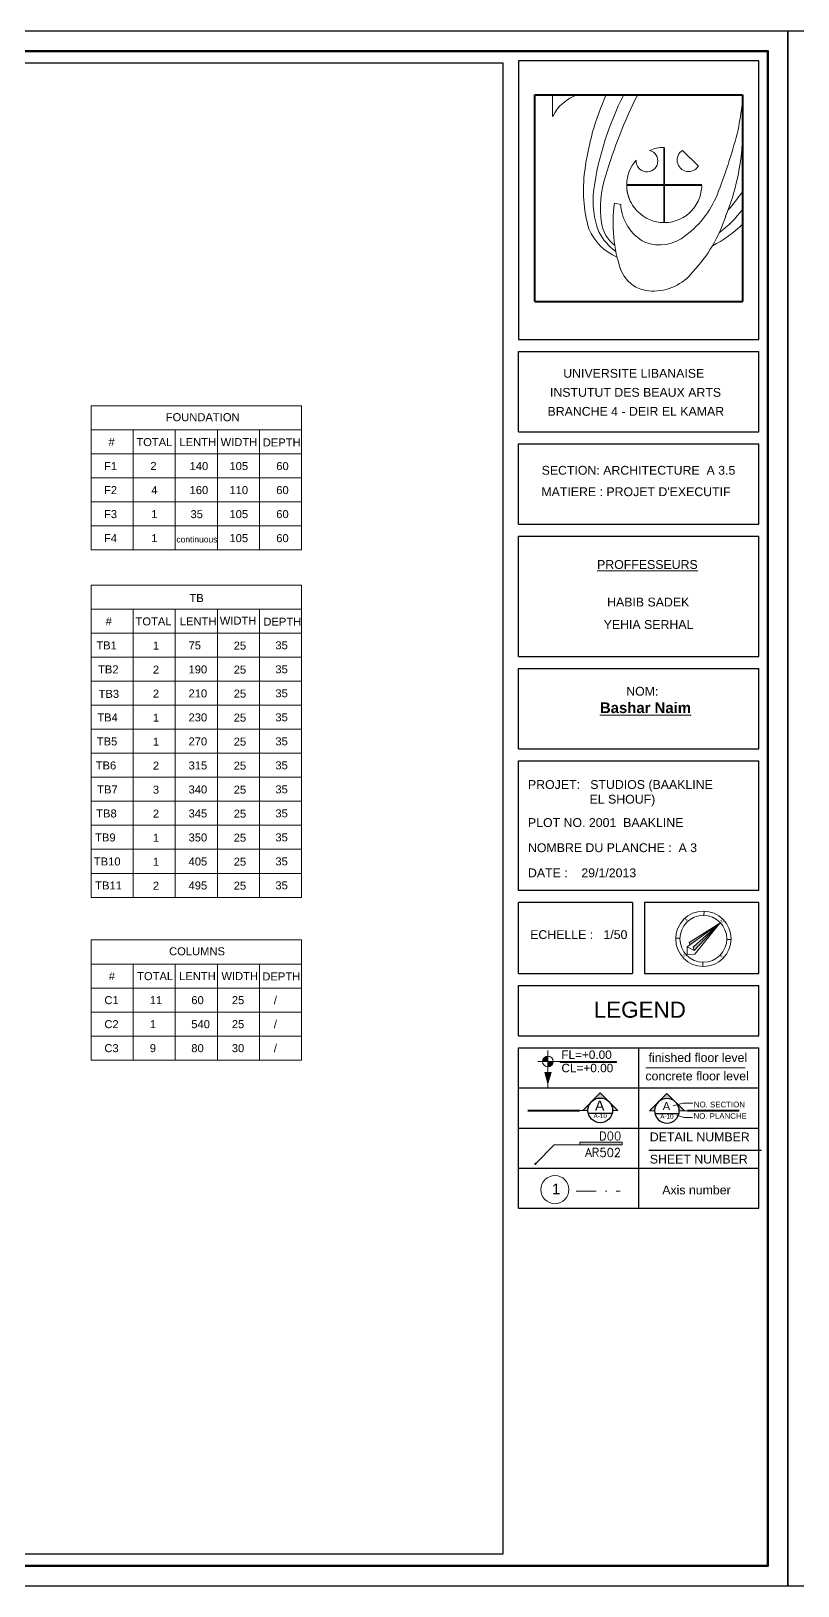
# Model space of a CAD drawing. Header units: inches. Extents: x -580639 to 179052, y 0 to 152898.
# Drawn here: x -434520 to -415388, y 113030 to 151788 of the extents above; entities that cross this region are included whole.
import ezdxf
from ezdxf.enums import TextEntityAlignment as Align

# ---------------------------------------------------------------- set-up
doc = ezdxf.new("R2010")
doc.units = ezdxf.units.IN
doc.header["$LTSCALE"] = 500
doc.header["$MEASUREMENT"] = 0
for name, pattern in [('ACAD_ISO02W100', [15, 12, -3]), ('CENTER', [2, 1.25, -0.25, 0.25, -0.25]), ('DASHDOTX2', [2, 1, -0.5, 0, -0.5])]:
    doc.linetypes.add(name, pattern=pattern)
for name, color, linetype, lineweight in [('1ATEXT', 3, 'Continuous', 20), ('A-0.15', 50, 'Continuous', 15), ('A-0.2', 61, 'Continuous', 20), ('A-0.25', 42, 'Continuous', 25), ('A-ANNO-TEXS', 211, 'Continuous', 18), ('A-wall', 52, 'Continuous', 35), ('ground floor', 8, 'Continuous', 20), ('WALL', 7, 'Continuous', 40), ('WIN', 3, 'Continuous', 18), ('WIND', 3, 'Continuous', 13)]:
    doc.layers.add(name, color=color, linetype=linetype, lineweight=lineweight)
for name, color, linetype in [('LEGEND', 4, 'Continuous'), ('SYD', 5, 'Continuous'), ('SYSEC', 6, 'Continuous'), ('SYSECTION', 1, 'Continuous')]:
    doc.layers.add(name, color=color, linetype=linetype)
doc.styles.add('100', font='arial.ttf', dxfattribs={"height": 200})
doc.styles.add('50', font='arial.ttf', dxfattribs={"height": 125})
doc.styles.add('CURENT', font='sanss___.ttf')
doc.styles.get("Standard").update_dxf_attribs({"font": 'arial.ttf'})
doc.styles.add('TXT', font='ROMANS.SHX')

# ---------------------------------------------------------------- blocks, each defined once
blk = doc.blocks.new('4')
at = {"layer": 'A-0.2', "color": 253}
for p, q in [((0, 7158), (612, 7158)), ((612, 7158), (612, 6408))]:
    blk.add_line(p, q, dxfattribs=at)
at = {"layer": 'A-0.2'}
for p, q in [((4464, 4046), (4464, 5334)), ((4491, 4046), (4491, 5334)), ((5661, 4688), (5114, 5233)), ((5387, 4961), (5661, 4688)), ((4464, 4046), (3176, 4046)), ((4464, 4019), (3176, 4019)), ((4464, 2731), (4464, 4019)), ((5779, 4046), (4491, 4046)), ((5779, 4019), (4491, 4019)), ((4491, 2731), (4491, 4019)), ((2753, 3402), (2970, 3354))]:
    blk.add_line(p, q, dxfattribs=at)
at = {"layer": 'A-0.2', "color": 253}
blk.add_arc((1928, 5765), 1462, 107.6478, 153.9617, dxfattribs=at)
at = {"layer": 'A-0.2'}
for centre, radius, start, end in [((10717, 3409), 9059, 155.5503, 172.9241), ((12494, 2369), 10566, 153.0442, 171.7936), ((18093, -216), 16295, 153.0933, 163.7577), ((-19263, 10603), 26713, 349.954, 351.9697), ((-10257, 10332), 17845, 338.6407, 345.7647), ((-676, 5940), 7870, 337.7327, 357.721), ((4478, 4033), 1301, 138.3886, 179.4066), ((3880, 4867), 376, 175.5012, 75.7118), ((4478, 4033), 1301, 90.5934, 112.8245), ((5322, 4895), 397, 121.6312, 328.5411), ((6429, 3847), 4751, 171.7946, 196.2417), ((5992, 3211), 3720, 162.3017, 187.6111), ((5120, 3503), 3106, 173.0781, 201.041), ((4478, 4033), 1301, 180.5934, 207.5693), ((4478, 4033), 1301, 187.504, 216.3107), ((3279, 4920), 3270, 306.3755, 340.5839), ((4478, 4033), 1301, 337.2924, 359.4066), ((-4402, 12360), 14410, 320.3139, 323.55), ((7684, 2710), 4979, 172.0035, 199.0054), ((4557, 3453), 1590, 183.5692, 241.7601), ((4478, 4033), 1301, 214.7035, 226.4906), ((4478, 4033), 1301, 318.0572, 325.6568), ((4478, 4033), 1301, 325.6568, 337.2924), ((3498, 2902), 1207, 188.7371, 232.5639), ((4478, 4033), 1301, 226.4906, 269.4066), ((4478, 4033), 1301, 270.5934, 318.0572), ((1776, 4501), 5072, 316.7269, 342.2893), ((4080, 5482), 3864, 306.5814, 323.5521), ((3569, 3233), 1845, 202.7914, 246.932), ((3907, 3300), 1917, 208.4281, 234.8085), ((4313, 3366), 1408, 248.8398, 309.9835), ((4368, 5496), 3987, 296.488, 315.0148), ((4044, 1512), 1149, 194.7464, 269.9305), ((4101, 2106), 1744, 268.0735, 321.6361)]:
    blk.add_arc(centre, radius, start, end, dxfattribs=at)
at = {"layer": 'WALL'}
for p, q in [((0, 7158), (7188, 7158)), ((0, 0), (0, 7158)), ((7188, 7158), (7188, 0)), ((0, 0), (7188, 0))]:
    blk.add_line(p, q, dxfattribs=at)
blk = doc.blocks.new('NORTH')
at = {"layer": 'WIN', "color": 1}
for p, q in [((494, 631), (0, 0)), ((0, 0), (661, -479)), ((494, 631), (4781, 459)), ((851, -154), (494, 631)), ((661, -479), (4781, 459)), ((851, -154), (4781, 459)), ((851, -154), (1006, 218)), ((887, 607), (973, 851)), ((973, 851), (4781, 459)), ((1006, 218), (4781, 459))]:
    blk.add_line(p, q, dxfattribs=at)
blk = doc.blocks.new('NORTHE')
at = {"color": 3}
for p, q in [((-1759, 1759), (-2077, 2077)), ((1759, 1759), (2077, 2077)), ((-1759, -1759), (-2077, -2077)), ((1759, -1759), (2077, -2077))]:
    blk.add_line(p, q, dxfattribs=at)
for radius in [2937, 2487]:
    blk.add_circle((0, 0), radius, dxfattribs=at)
for points in [[(-754, -1351), (-527, -1456), (0, 2402)], [(-121, -1378), (235, -1568), (0, 2402)]]:
    blk.add_solid(points, dxfattribs=at)
at = {"color": 3, "rotation": 84.51780902573543}
blk.add_blockref('NORTH', (0, -2400), dxfattribs=at)
at = {"color": 3}
for s, width, p, p2 in [('N', 1.784178, (-180, 2610), (180, 2610)), ('W', 1.365132, (-2894, 0), (-2534, 0)), ('E', 1.931772, (2517, 0), (2877, 0)), ('S', 1.931772, (-325, -2784), (35, -2784))]:
    blk.add_text(s, height=200, dxfattribs=dict(at, width=width)).set_placement(p, p2, align=Align.FIT)
blk = doc.blocks.new('NOR')
at = {"layer": 'WIN', "color": 3, "xscale": 0.000462, "yscale": 0.000462, "zscale": 0.000462, "rotation": 276.1356553146427}
blk.add_blockref('NORTHE', (-1.103, -0.119), dxfattribs=at)
blk = doc.blocks.new('SYSECFL')
at = {"layer": '1ATEXT'}
h = blk.add_hatch(color=256, dxfattribs=at)
h.paths.add_polyline_path([(7.6, 31.3), (0, 31.3), (0, 23.7, 0.414214)])
h.paths.add_polyline_path([(0, 38.9, 0.414214), (-7.6, 31.3), (0, 31.3)])
blk.add_hatch(color=256, dxfattribs=at).paths.add_polyline_path([(17.3, 31.3), (17.3, 29.7), (97.6, 29.7), (97.6, 31.3)])
h = blk.add_hatch(color=256, dxfattribs=at)
h.paths.add_polyline_path([(4.5, 15.9), (0, 15.9), (0, 0)])
h.paths.add_polyline_path([(0, 15.9), (-4.5, 15.9), (0, 0)])
for p, q in [((0, -6.3), (0, 46.8)), ((-14.1, 31.3), (97.6, 31.3)), ((0, 0), (-4.5, 15.9)), ((-4.5, 15.9), (4.5, 15.9)), ((0, 0), (4.5, 15.9))]:
    blk.add_line(p, q, dxfattribs=at)
blk.add_lwpolyline([(97.6, 31.3), (97.6, 29.7), (17.3, 29.7), (17.3, 31.3)], dxfattribs=at)
for start, end in [(0, 180), (180, 0)]:
    blk.add_arc((0, 31.3), 7.6, start, end, dxfattribs=at)
at = {"layer": '1ATEXT', "style": 'CURENT'}
for tag, p in [('FL=0.00', (19, 35)), ('CL=0.00', (19.3, 16))]:
    blk.add_attdef(tag, p, '', height=12, dxfattribs=at)
blk = doc.blocks.new('SYSECTION01')
at = {"layer": '1ATEXT'}
h = blk.add_hatch(color=256, dxfattribs=at)
edge = h.paths.add_edge_path()
edge.add_ellipse((-128.4, 0), major_axis=(0, -21.9), ratio=1, start_angle=89.9983, end_angle=269.9983)
edge.add_line((-150.3, 0), (-159.4, 0))
edge.add_line((-159.4, 0), (-128.4, 31))
edge.add_line((-128.4, 31), (-97.3, 0))
edge.add_line((-97.3, 0), (-106.5, 0))
for p, q in [((-159.4, 0), (-128.4, 31)), ((-97.3, 0), (-128.4, 31)), ((-150.3, 0), (-159.4, 0)), ((-91.7, 0), (-106.5, 0))]:
    blk.add_line(p, q, dxfattribs=at)
at = {"layer": '1ATEXT', "linetype": 'CENTER', "lineweight": 40}
blk.add_line((0, 0), (-91.7, 0), dxfattribs=at)
at = {"layer": '1ATEXT', "color": 4, "lineweight": 30}
blk.add_line((-149.7, -4.9), (-107, -4.9), dxfattribs=at)
at = {"layer": '1ATEXT', "color": 4, "lineweight": 30, "extrusion": (0, 0, -1)}
blk.add_ellipse((-128.4, 0), major_axis=(0, -21.9), ratio=1, start_param=-1.570767, end_param=4.712418, dxfattribs=at)
at = {"layer": '1ATEXT', "color": 4, "style": 'CURENT'}
for tag, height, p in [('A', 18, (-129.3, 8.4)), ('AR000', 8, (-128.4, -9.8))]:
    blk.add_attdef(tag, text='', height=height, dxfattribs=at).set_placement(p, align=Align.MIDDLE)
blk = doc.blocks.new('A$C148427A0')
at = {"layer": 'WIND', "color": 8}
for p, q in [((-100.4, 13.4), (-117.2, 9)), ((-82.2, 13.4), (-100.4, 13.4)), ((-97.5, -12), (-111, -7.7)), ((-82.9, -12), (-97.5, -12))]:
    blk.add_line(p, q, dxfattribs=at)
at = {"layer": 'WIND'}
for s, p in [('NO. SECTION', (-80.6, 6.2)), ('NO. PLANCHE', (-81.2, -14.1))]:
    blk.add_text(s, height=10, dxfattribs=at).set_placement(p)
blk = doc.blocks.new('SYSECTON011')
at = {"layer": '1ATEXT'}
h = blk.add_hatch(color=256, dxfattribs=at)
edge = h.paths.add_edge_path()
edge.add_ellipse((128.4, 0), major_axis=(0, -21.9), ratio=1, start_angle=90.0017, end_angle=270.0017)
edge.add_line((106.5, 0), (97.3, 0))
edge.add_line((97.3, 0), (128.4, 31))
edge.add_line((128.4, 31), (159.4, 0))
edge.add_line((159.4, 0), (150.3, 0))
for p, q in [((97.3, 0), (128.4, 31)), ((159.4, 0), (128.4, 31)), ((91.7, 0), (106.5, 0)), ((150.3, 0), (159.4, 0))]:
    blk.add_line(p, q, dxfattribs=at)
at = {"layer": '1ATEXT', "linetype": 'CENTER', "lineweight": 40}
blk.add_line((0, 0), (91.7, 0), dxfattribs=at)
at = {"layer": '1ATEXT', "color": 4, "lineweight": 30}
blk.add_line((107, -4.9), (149.7, -4.9), dxfattribs=at)
blk.add_ellipse((128.4, 0), major_axis=(0, -21.9), ratio=1, start_param=-1.570767, end_param=4.712418, dxfattribs=at)
at = {"layer": '1ATEXT', "color": 4, "style": 'CURENT'}
for tag, height, p in [('A', 18, (127.4, 8.4)), ('AR000', 8, (128.3, -9.8))]:
    blk.add_attdef(tag, text='', height=height, dxfattribs=at).set_placement(p, align=Align.MIDDLE)
blk = doc.blocks.new('SYD')
at = {"layer": 'WIND'}
blk.add_hatch(color=256, dxfattribs=at).paths.add_polyline_path([(123, 26.8), (123, 30.8), (62.9, 30.8), (62.9, 26.8)])
for p, q in [((0, 0), (26.8, 26.8)), ((26.8, 26.8), (123, 26.8)), ((123, 30.8), (62.9, 30.8)), ((62.9, 30.8), (62.9, 26.8)), ((123, 26.8), (123, 30.8))]:
    blk.add_line(p, q, dxfattribs=at)
at = {"layer": 'WIND', "const_width": 1.5}
blk.add_lwpolyline([(-0.8, 0, 1), (0.8, 0, 1)], format="xyb", close=True, dxfattribs=at)
at = {"layer": 'WIND', "style": 'TXT'}
for tag, p in [('D00', (121.9, 33.6)), ('AR00', (121.7, 10))]:
    blk.add_attdef(tag, text='', height=12, dxfattribs=at).set_placement(p, align=Align.RIGHT)

msp = doc.modelspace()

# ---------------------------------------------------------------- linework, layer by layer
for points in [[(-470638.494, 113030.352), (-415638.276, 113030.352), (-415638.276, 151788.469), (-470638.494, 151788.469)], [(-415638.276, 113030.352), (-360638.059, 113030.352), (-360638.059, 151788.469), (-415638.276, 151788.469)]]:
    msp.add_lwpolyline(points, close=True)
at = {"layer": 'A-0.15'}
for p, q in [((-433022.5, 142444.465), (-433022.5, 138853.465)), ((-427772.5, 142444.465), (-433022.5, 142444.465)), ((-427772.5, 142444.465), (-427772.5, 138853.465)), ((-427772.5, 141845.965), (-433022.5, 141845.965)), ((-431972.5, 141845.965), (-431972.5, 138853.465)), ((-430922.5, 141845.965), (-430922.5, 138853.465)), ((-429872.5, 141845.965), (-429872.5, 138853.465)), ((-428822.5, 141845.965), (-428822.5, 138853.465)), ((-427772.5, 141247.465), (-433022.5, 141247.465)), ((-427772.5, 140648.965), (-433022.5, 140648.965)), ((-427772.5, 140050.465), (-433022.5, 140050.465)), ((-427772.5, 139451.965), (-433022.5, 139451.965)), ((-427772.5, 139451.965), (-433022.5, 139451.965)), ((-427772.5, 138853.465), (-433022.5, 138853.465)), ((-427772.5, 138853.465), (-433022.5, 138853.465)), ((-427772.5, 137975.109), (-433024.347, 137975.109)), ((-433022.5, 137975.109), (-433022.5, 130194.609)), ((-427772.5, 137975.109), (-427772.5, 130194.609)), ((-427772.5, 137376.609), (-433022.5, 137376.609)), ((-431972.5, 137376.609), (-431972.5, 130194.609)), ((-430922.5, 137376.609), (-430922.5, 130194.609)), ((-429872.5, 137376.609), (-429872.5, 130194.609)), ((-428822.5, 137376.609), (-428822.5, 130194.609)), ((-427772.5, 136778.109), (-433022.5, 136778.109)), ((-427772.5, 136179.609), (-433022.5, 136179.609)), ((-427772.5, 135581.109), (-433022.5, 135581.109)), ((-427772.5, 134982.609), (-433022.5, 134982.609)), ((-427772.5, 134384.109), (-433022.5, 134384.109)), ((-427772.5, 133785.609), (-433022.5, 133785.609)), ((-427772.5, 133187.109), (-433022.5, 133187.109)), ((-427772.5, 132588.609), (-433022.5, 132588.609)), ((-427772.5, 131990.109), (-433022.5, 131990.109)), ((-427772.5, 131391.609), (-433022.5, 131391.609)), ((-427772.5, 130793.109), (-433022.5, 130793.109)), ((-427772.5, 130793.109), (-433022.5, 130793.109)), ((-427772.5, 130194.609), (-433022.5, 130194.609)), ((-433022.5, 129131.475), (-433022.5, 126138.975)), ((-427772.5, 129131.475), (-433022.5, 129131.475)), ((-427772.5, 129131.475), (-427772.5, 126138.975)), ((-427772.5, 128532.975), (-433022.5, 128532.975)), ((-431972.5, 128532.975), (-431972.5, 126138.975)), ((-430922.5, 128532.975), (-430922.5, 126138.975)), ((-429872.5, 128532.975), (-429872.5, 126138.975)), ((-428822.5, 128532.975), (-428822.5, 126138.975)), ((-427772.5, 127934.475), (-433022.5, 127934.475)), ((-427772.5, 127335.975), (-433022.5, 127335.975)), ((-427772.5, 126737.475), (-433022.5, 126737.475)), ((-427772.5, 126138.975), (-433022.5, 126138.975))]:
    msp.add_line(p, q, dxfattribs=at)
at = {"layer": 'A-0.25', "lineweight": 25}
for p, q in [((-422363.271, 144098.411), (-416363.271, 144098.411)), ((-422363.271, 141798.411), (-422363.271, 143798.411)), ((-422363.271, 143798.411), (-416363.271, 143798.411)), ((-422363.271, 141798.411), (-416363.271, 141798.411)), ((-422363.271, 139498.411), (-422363.271, 141498.411)), ((-422363.271, 141498.411), (-416363.271, 141498.411)), ((-422363.271, 139498.411), (-416363.271, 139498.411)), ((-422363.271, 136198.411), (-422363.271, 139198.411)), ((-422363.271, 139198.411), (-416363.271, 139198.411)), ((-422363.271, 136198.411), (-416363.271, 136198.411)), ((-422363.271, 133898.411), (-422363.271, 135898.411)), ((-422363.271, 135898.411), (-416363.271, 135898.411)), ((-422363.271, 133898.411), (-416363.271, 133898.411)), ((-422363.271, 130368.49), (-422363.271, 133598.411)), ((-422363.271, 133598.411), (-416363.271, 133598.411)), ((-416363.271, 130368.49), (-422363.271, 130368.49)), ((-422363.271, 128293.434), (-422363.271, 130068.49)), ((-419513.271, 130068.49), (-422363.271, 130068.49)), ((-419513.271, 130068.49), (-419713.271, 130068.49)), ((-419513.271, 130068.49), (-419513.271, 128293.434)), ((-416363.271, 130068.49), (-419213.271, 130068.49)), ((-416363.271, 130068.49), (-419213.271, 130068.49)), ((-419213.271, 130068.49), (-419213.271, 128293.434)), ((-422363.271, 128293.434), (-419513.271, 128293.434)), ((-419713.271, 128293.434), (-419513.271, 128293.434)), ((-419213.271, 128293.434), (-416363.271, 128293.434)), ((-419213.271, 128293.434), (-416363.271, 128293.434)), ((-422363.271, 126742.83), (-422363.271, 127993.434)), ((-422363.271, 127993.434), (-416363.271, 127993.434)), ((-422363.271, 126742.83), (-416363.271, 126742.83)), ((-422363.271, 122442.83), (-422363.271, 126442.83)), ((-422363.271, 126442.83), (-416363.271, 126442.83)), ((-422363.271, 126442.83), (-416363.271, 126442.83)), ((-419363.271, 126442.83), (-419363.271, 122442.83)), ((-422363.271, 125442.83), (-416363.271, 125442.83)), ((-422363.271, 124442.83), (-416363.271, 124442.83)), ((-422363.271, 123442.83), (-416363.271, 123442.83)), ((-422363.271, 122442.83), (-416363.271, 122442.83))]:
    msp.add_line(p, q, dxfattribs=at)
for points in [[(-422738.276, 113830.352), (-422738.276, 150988.469), (-469838.494, 150988.469), (-469838.494, 113830.352), (-422738.276, 113830.352)], [(-416363.271, 144098.411), (-416363.271, 151051.058), (-422363.271, 151051.058), (-422363.271, 144098.411)], [(-416363.271, 141798.411), (-416363.271, 143798.411)], [(-416363.271, 139498.411), (-416363.271, 141498.411)], [(-416363.271, 136198.411), (-416363.271, 139198.411)], [(-416363.271, 133898.411), (-416363.271, 135898.411)], [(-416363.271, 130368.49), (-416363.271, 133598.411)], [(-416363.271, 128293.434), (-416363.271, 130068.49)], [(-416363.271, 128598.411), (-416363.271, 130068.49)], [(-416363.271, 126742.83), (-416363.271, 127993.434)], [(-416363.271, 122442.83), (-416363.271, 126442.83)]]:
    msp.add_lwpolyline(points, dxfattribs=at)
at = {"layer": 'A-ANNO-TEXS'}
for p, q in [((-419185.592, 125944.103), (-416706.882, 125944.103)), ((-419185.592, 125944.103), (-416706.882, 125944.103)), ((-419105.204, 123891.99), (-416301.09, 123891.99))]:
    msp.add_line(p, q, dxfattribs=at)
at = {"layer": 'A-wall', "color": 1, "lineweight": 70}
msp.add_lwpolyline([(-470138.494, 113530.352), (-416138.276, 113530.352), (-416138.276, 151288.469), (-470138.494, 151288.469)], close=True, dxfattribs=at)
at = {"layer": 'ground floor', "linetype": 'DASHDOTX2'}
msp.add_line((-420919.891, 122869.096), (-419820.874, 122869.096), dxfattribs=at)
at = {"layer": 'ground floor'}
msp.add_circle((-421451.765, 122908.66), 350, dxfattribs=at)
at = {"layer": 'LEGEND'}
msp.add_line((-419105.204, 123891.99), (-416301.09, 123891.99), dxfattribs=at)

# ---------------------------------------------------------------- block references
at = {"layer": 'A-ANNO-TEXS', "xscale": 508.9391999991295, "yscale": 508.9392000008957, "zscale": 508.9391999991295, "rotation": 37.60703697579601}
msp.add_blockref('NOR', (-417338.836, 129550.892), dxfattribs=at)
at = {"layer": 'A-ANNO-TEXS', "xscale": 14.04466159001456, "yscale": 14.04466159001456, "zscale": 14.04466159001456}
msp.add_blockref('A$C148427A0', (-416853.059, 124872.681), dxfattribs=at)
at = {"layer": 'A-wall', "linetype": 'ACAD_ISO02W100', "xscale": 0.7200000000000001, "yscale": 0.7200000000000001, "zscale": 0.7200000000000001}
msp.add_blockref('4', (-421948.416, 145047.798), dxfattribs=at)
at = {"layer": 'SYD'}
ref = msp.add_blockref('SYD', (-421936.497, 123552.018), dxfattribs=dict(at, xscale=17.5558269875182, yscale=17.5558269875182, zscale=17.5558269875182))
ref.add_attrib('AR00', 'AR502', dxfattribs={"height": 210.6699, "style": 'TXT'}).set_placement((-419800.726, 123728.226), align=Align.RIGHT)
ref.add_attrib('D00', 'D00', dxfattribs={"height": 210.6699, "style": 'TXT'}).set_placement((-419796.989, 124141.297), align=Align.RIGHT)
at = {"layer": 'SYSEC'}
ref = msp.add_blockref('SYSECFL', (-421626.168, 125553.256), dxfattribs=dict(at, xscale=17.5558269875182, yscale=17.5558269875182, zscale=17.5558269875182))
ref.add_attrib('CL=0.00', 'CL=+0.00', (-421287.944, 125834.821), dxfattribs={"height": 210.6699, "style": 'CURENT'})
ref.add_attrib('FL=0.00', 'FL=+0.00', (-421292.537, 126167.165), dxfattribs={"height": 210.6699, "style": 'CURENT'})
at = {"layer": 'SYSECTION'}
ref = msp.add_blockref('SYSECTON011', (-422122.957, 124884.854), dxfattribs=dict(at, xscale=14.04466159001456, yscale=14.04466159001456, zscale=14.04466159001456))
ref.add_attrib('A', 'A', dxfattribs={"color": 4, "height": 252.804, "style": 'CURENT'}).set_placement((-420333.595, 125003.22), align=Align.MIDDLE)
ref.add_attrib('AR000', 'A-10', dxfattribs={"color": 4, "height": 112.3573, "style": 'CURENT'}).set_placement((-420320.48, 124747.12), align=Align.MIDDLE)
ref = msp.add_blockref('SYSECTION01', (-416853.059, 124872.681), dxfattribs=dict(at, xscale=14.04466159001456, yscale=14.04466159001456, zscale=14.04466159001456))
ref.add_attrib('A', 'A', dxfattribs={"color": 4, "height": 200, "style": '50'}).set_placement((-418669.456, 124991.047), align=Align.MIDDLE)
ref.add_attrib('AR000', 'A-10', dxfattribs={"color": 4, "height": 112.3573, "style": 'CURENT'}).set_placement((-418656.342, 124734.948), align=Align.MIDDLE)

# ---------------------------------------------------------------- texts
at = {"layer": 'A-ANNO-TEXS', "style": '50'}
for s, p in [('finished floor level', (-419114.478, 126090.551)), ('concrete floor level', (-419193.128, 125631.479)), ('DETAIL NUMBER', (-419083.331, 124113.33)), ('SHEET NUMBER', (-419083.331, 123559.472)), ('Axis number', (-418773.353, 122790.71))]:
    msp.add_text(s, height=220, dxfattribs=at).set_placement(p)
at = {"layer": 'A-ANNO-TEXS', "attachment_point": 1}
for s, width, gutter_width, heights, insert, char_height, style in [('UNIVERSITE LIBANAISE', 4948.28299, 1000, [0], (-421243.651, 143367.231), 220, '50'), ('INSTUTUT DES BEAUX ARTS', 4948.28299, 1000, [0], (-421574.198, 142892.741), 220, '50'), ('FOUNDATION', 793.82583, 500, [206.958], (-431160.09, 142264.039), 199.5, '100'), ('BRANCHE 4 - DEIR EL KAMAR', 4948.28299, 1000, [0], (-421635.075, 142419.55), 220, '50'), ('#', 793.82583, 500, [0], (-432589.813, 141642.844), 199.5, '100'), ('TOTAL', 793.82583, 500, [206.958], (-431892.938, 141643.109), 199.5, '100'), ('LENTH', 793.82583, 500, [206.958], (-430816.729, 141643.109), 199.5, '100'), ('WIDTH', 793.82583, 500, [0], (-429790.976, 141643.109), 199.5, '100'), ('DEPTH', 793.82583, 500, [0], (-428739.1, 141635.588), 199.5, '100'), ('F1', 793.82583, 500, [0], (-432699.807, 141044.609), 199.5, '100'), ('2', 793.82583, 500, [0], (-431543.615, 141048.686), 199.5, '100'), ('140', 793.82583, 500, [0], (-430565.066, 141044.609), 199.5, '100'), ('105', 793.82583, 500, [0], (-429570.663, 141044.609), 199.5, '100'), ('60', 793.82583, 500, [0], (-428403.138, 141044.609), 199.5, '100'), ('SECTION: ARCHITECTURE  A 3.5\\P ', 5318.43165, 1000, [0], (-421782.952, 140949.999), 220, '50'), ('F2', 793.82583, 500, [0], (-432699.807, 140446.109), 199.5, '100'), ('   4', 793.82583, 500, [0], (-431753.074, 140446.109), 199.5, '100'), ('160', 793.82583, 500, [0], (-430565.066, 140446.109), 199.5, '100'), ('110', 793.82583, 500, [0], (-429570.663, 140446.109), 199.5, '100'), ('60', 793.82583, 500, [0], (-428403.138, 140446.109), 199.5, '100'), ("MATIERE : PROJET D'EXECUTIF ", 5318.43165, 1000, [0], (-421788.301, 140415.729), 220, '50'), ('F3', 793.82583, 500, [0], (-432699.807, 139847.609), 199.5, '100'), ('   1', 793.82583, 500, [0], (-431753.074, 139847.609), 199.5, '100'), ('35', 793.82583, 500, [0], (-430541.683, 139845.742), 199.5, '100'), ('105', 793.82583, 500, [0], (-429570.663, 139847.609), 199.5, '100'), ('60', 793.82583, 500, [0], (-428403.138, 139847.609), 199.5, '100'), ('F4', 793.82583, 500, [0], (-432699.807, 139249.109), 199.5, '100'), ('   1', 793.82583, 500, [0], (-431753.074, 139249.109), 199.5, '100'), ('continuous', 793.82583, 500, [0], (-430894.072, 139192.957), 151.62, '100'), ('105', 793.82583, 500, [0], (-429570.663, 139249.109), 199.5, '100'), ('60', 793.82583, 500, [0], (-428403.138, 139249.109), 199.5, '100'), ('{\\LPROFFESSEURS }', 5318.43165, 1000, [0], (-420398.583, 138601.641), 220, '50'), ('TB', 1120.65092, 1000, [0], (-430569.326, 137755.898), 199.5, '100'), ('HABIB SADEK ', 5318.43165, 1000, [0], (-420148.555, 137665.83), 220, '50'), ('#', 793.82583, 500, [0], (-432658.782, 137173.488), 199.5, '100'), ('TOTAL', 793.82583, 500, [206.958], (-431913.874, 137173.754), 199.5, '100'), ('LENTH', 793.82583, 500, [206.958], (-430808.437, 137173.754), 199.5, '100'), ('WIDTH', 793.82583, 500, [0], (-429811.927, 137192.409), 199.5, '100'), ('DEPTH', 793.82583, 500, [0], (-428724.874, 137166.232), 199.5, '100'), ('YEHIA SERHAL', 5318.43165, 1000, [0], (-420234.488, 137105.965), 220, '50'), ('TB1', 793.82583, 500, [0], (-432891.327, 136575.254), 199.5, '100'), ('1', 793.82583, 500, [0], (-431481.222, 136569.12), 199.5, '100'), ('75', 793.82583, 500, [0], (-430590.836, 136575.254), 199.5, '100'), ('25', 793.82583, 500, [0], (-429464.623, 136570.31), 199.5, '100'), ('35', 793.82583, 500, [0], (-428424.639, 136577.41), 199.5, '100'), ('TB2', 793.82583, 500, [0], (-432848.337, 135976.754), 199.5, '100'), ('2 ', 793.82583, 500, [0], (-431481.222, 135970.62), 199.5, '100'), ('190', 793.82583, 500, [0], (-430590.836, 135976.754), 199.5, '100'), ('25', 793.82583, 500, [0], (-429464.623, 135971.81), 199.5, '100'), ('35', 793.82583, 500, [0], (-428424.639, 135978.91), 199.5, '100'), ('TB3', 793.82583, 500, [0], (-432834.994, 135366.768), 199.5, '100'), ('2', 793.82583, 500, [200.819], (-431481.222, 135372.12), 199.5, '100'), ('210', 793.82583, 500, [0], (-430590.836, 135378.254), 199.5, '100'), ('25', 793.82583, 500, [0], (-429464.623, 135373.31), 199.5, '100'), ('35', 793.82583, 500, [0], (-428424.639, 135380.41), 199.5, '100'), ('NOM: ', 5318.43165, 1000, [0], (-419671.62, 135442.021), 220, '50'), ('{\\fArial|b1|i0|c0|p34;\\LBashar Naim}', 5318.43165, 1000, [0], (-420328.339, 135054.19), 266.2, '50'), ('TB4', 793.82583, 500, [0], (-432866.867, 134779.754), 199.5, '100'), ('1', 793.82583, 500, [200.819], (-431481.222, 134773.62), 199.5, '100'), ('230', 793.82583, 500, [0], (-430590.836, 134779.754), 199.5, '100'), ('25', 793.82583, 500, [0], (-429464.623, 134774.81), 199.5, '100'), ('35', 793.82583, 500, [0], (-428424.639, 134781.91), 199.5, '100'), ('TB5', 793.82583, 500, [0], (-432880.449, 134181.254), 199.5, '100'), ('1', 793.82583, 500, [0], (-431481.222, 134175.12), 199.5, '100'), ('270', 793.82583, 500, [0], (-430590.836, 134181.254), 199.5, '100'), ('25', 793.82583, 500, [0], (-429464.623, 134176.31), 199.5, '100'), ('35', 793.82583, 500, [0], (-428424.639, 134183.41), 199.5, '100'), ('TB6', 793.82583, 500, [0], (-432906.97, 133582.754), 199.5, '100'), ('2', 793.82583, 500, [0], (-431481.222, 133576.62), 199.5, '100'), ('315', 793.82583, 500, [0], (-430590.836, 133582.754), 199.5, '100'), ('25', 793.82583, 500, [0], (-429464.623, 133577.81), 199.5, '100'), ('35', 793.82583, 500, [0], (-428424.639, 133584.91), 199.5, '100'), ('TB7', 793.82583, 500, [0], (-432869.214, 132984.254), 199.5, '100'), ('3', 793.82583, 500, [0], (-431481.222, 132978.12), 199.5, '100'), ('340', 793.82583, 500, [0], (-430590.836, 132984.254), 199.5, '100'), ('25', 793.82583, 500, [0], (-429464.623, 132979.31), 199.5, '100'), ('35', 793.82583, 500, [0], (-428424.639, 132986.41), 199.5, '100'), ('PROJET:   STUDIOS (BAAKLINE \\P                  EL SHOUF)', 6503.49491, 1000, [0], (-422122.871, 133117.443), 220, '50'), ('TB8', 793.82583, 500, [0], (-432894.399, 132385.754), 199.5, '100'), ('2', 793.82583, 500, [0], (-431481.222, 132379.62), 199.5, '100'), ('345', 793.82583, 500, [0], (-430590.836, 132385.754), 199.5, '100'), ('25', 793.82583, 500, [0], (-429464.623, 132380.81), 199.5, '100'), ('35', 793.82583, 500, [0], (-428424.639, 132387.91), 199.5, '100'), ('PLOT NO. 2001  BAAKLINE', 6503.49491, 1000, [0], (-422122.871, 132168.784), 220, '50'), ('TB9', 793.82583, 500, [0], (-432921.682, 131787.254), 199.5, '100'), ('1', 793.82583, 500, [0], (-431481.222, 131781.12), 199.5, '100'), ('350', 793.82583, 500, [0], (-430590.836, 131787.254), 199.5, '100'), ('25', 793.82583, 500, [0], (-429464.623, 131782.31), 199.5, '100'), ('35', 793.82583, 500, [0], (-428424.639, 131789.41), 199.5, '100'), ('NOMBRE DU PLANCHE :  A 3', 6503.49491, 1000, [0], (-422122.871, 131542.214), 220, '50'), ('TB10', 793.82583, 500, [0], (-432953.531, 131188.754), 199.5, '100'), ('1', 793.82583, 500, [0], (-431481.222, 131182.62), 199.5, '100'), ('405', 793.82583, 500, [0], (-430590.836, 131188.754), 199.5, '100'), ('25', 793.82583, 500, [0], (-429464.623, 131183.81), 199.5, '100'), ('35', 793.82583, 500, [0], (-428424.639, 131190.91), 199.5, '100'), ('DATE :    29/1/2013', 6503.49491, 1000, [0], (-422122.871, 130915.343), 220, '50'), ('TB11', 793.82583, 500, [0], (-432919.369, 130590.254), 199.5, '100'), ('2', 793.82583, 500, [0], (-431481.222, 130584.12), 199.5, '100'), ('495', 793.82583, 500, [0], (-430590.836, 130590.254), 199.5, '100'), ('25', 793.82583, 500, [0], (-429464.623, 130585.31), 199.5, '100'), ('35', 793.82583, 500, [0], (-428424.639, 130592.41), 199.5, '100'), ('ECHELLE :   1/50', 6503.49491, 1000, [0], (-422068.383, 129376.044), 220, '50'), ('COLUMNS', 793.82583, 500, [206.958], (-431076.895, 128949.707), 199.5, '100'), ('#', 793.82583, 500, [0], (-432581.015, 128329.854), 199.5, '100'), ('TOTAL', 793.82583, 500, [206.958], (-431873.859, 128330.119), 199.5, '100'), ('LENTH', 793.82583, 500, [206.958], (-430826.008, 128330.119), 199.5, '100'), ('WIDTH', 793.82583, 500, [0], (-429771.265, 128330.119), 199.5, '100'), ('DEPTH', 793.82583, 500, [0], (-428749.723, 128322.598), 199.5, '100'), ('C1', 793.82583, 500, [0], (-432691.01, 127731.619), 199.5, '100'), ('11', 793.82583, 500, [0], (-431558.005, 127731.619), 199.5, '100'), ('60', 793.82583, 500, [0], (-430522.341, 127731.619), 199.5, '100'), ('25', 793.82583, 500, [0], (-429511.445, 127731.619), 199.5, '100'), ('/', 793.82583, 500, [0], (-428463.332, 127731.619), 199.5, '100'), ('LEGEND', 2660.77035, 1000, [0], (-420481.497, 127594.248), 400, '50'), ('C2', 793.82583, 500, [0], (-432691.01, 127133.119), 199.5, '100'), ('1', 793.82583, 500, [0], (-431558.005, 127133.119), 199.5, '100'), ('540', 793.82583, 500, [0], (-430522.341, 127133.119), 199.5, '100'), ('25', 793.82583, 500, [0], (-429511.445, 127133.119), 199.5, '100'), ('/', 793.82583, 500, [0], (-428463.332, 127133.119), 199.5, '100'), ('C3', 793.82583, 500, [0], (-432691.01, 126534.619), 199.5, '100'), ('9', 793.82583, 500, [0], (-431558.005, 126534.619), 199.5, '100'), ('80', 793.82583, 500, [0], (-430522.341, 126534.619), 199.5, '100'), ('30', 793.82583, 500, [0], (-429511.445, 126534.619), 199.5, '100'), ('/', 793.82583, 500, [0], (-428463.332, 126534.619), 199.5, '100')]:
    msp.add_mtext_dynamic_manual_height_columns(s, width=width, gutter_width=gutter_width, heights=heights, dxfattribs=dict(at, insert=insert, char_height=char_height, style=style))
at = {"layer": 'ground floor', "insert": (-421522.069, 123060.135), "char_height": 266, "attachment_point": 1, "style": '100'}
msp.add_mtext_dynamic_manual_height_columns('1', width=215.80113, gutter_width=1000, heights=[0], dxfattribs=at)

doc.saveas('drawing.dxf')
